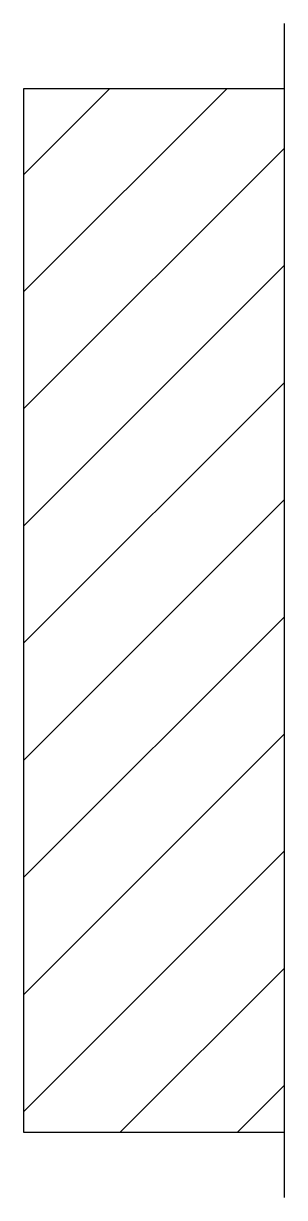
# Model space of a CAD drawing. Header units: millimetres. Extents: x -2902.587 to -2902.487, y 3747.26 to 3747.71.
import ezdxf

# ---------------------------------------------------------------- set-up
doc = ezdxf.new("R2010")
doc.units = ezdxf.units.MM
doc.layers.add('Ele_quadros', color=2, linetype='Continuous')

msp = doc.modelspace()

# ---------------------------------------------------------------- hatches: boundary and pattern name
at = {"layer": 'Ele_quadros'}
h = msp.add_hatch(dxfattribs=at)
h.set_pattern_fill('ANSI31', color=1, scale=0.01, style=0)
h.paths.add_polyline_path([(-2902.48715, 3747.68467), (-2902.58715, 3747.68467), (-2902.58715, 3747.28467), (-2902.48715, 3747.28467)])

# ---------------------------------------------------------------- linework, layer by layer
at = {"layer": 'Ele_quadros', "color": 4}
msp.add_line((-2902.48715, 3747.25967), (-2902.48715, 3747.70967), dxfattribs=at)
at = {"layer": 'Ele_quadros', "color": 3}
for p, q in [((-2902.58715, 3747.68467), (-2902.58715, 3747.28467)), ((-2902.48715, 3747.68467), (-2902.58715, 3747.68467)), ((-2902.58715, 3747.28467), (-2902.48715, 3747.28467))]:
    msp.add_line(p, q, dxfattribs=at)

doc.saveas('drawing.dxf')
